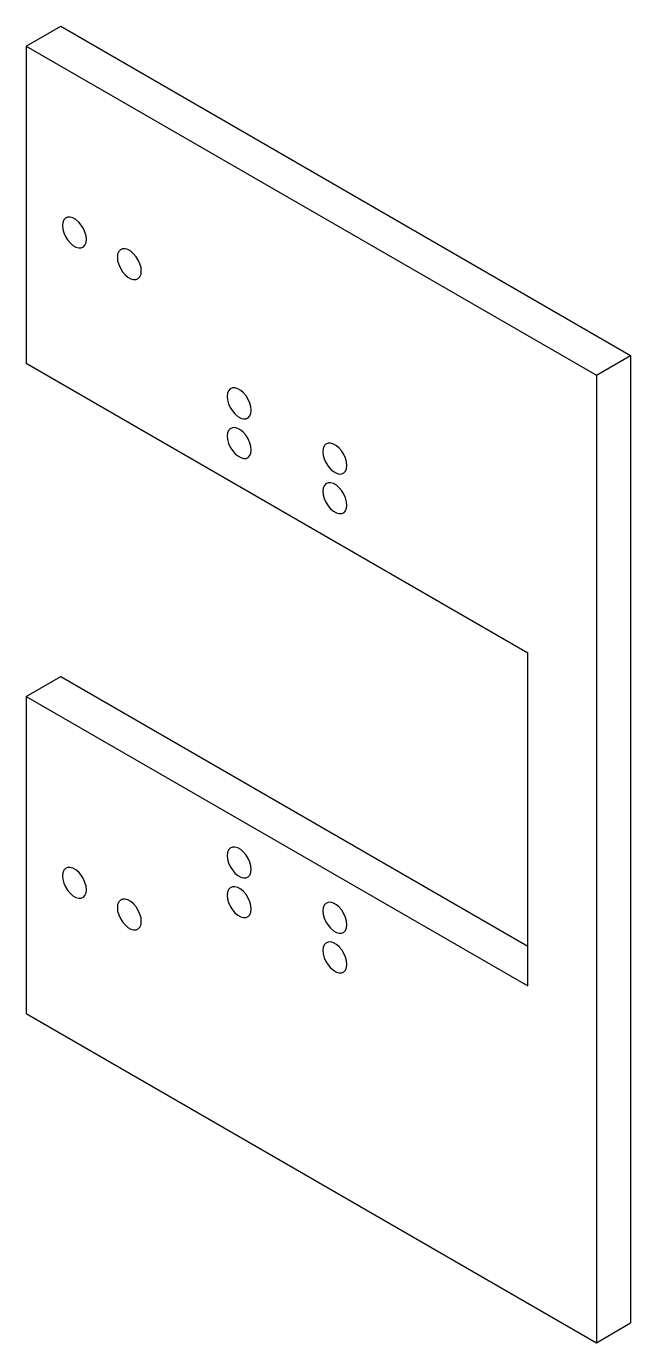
# Paper-space layout '_Isometric' of a CAD drawing. Header units: millimetres. Extents: x -33 to 29, y -69 to 67.
import ezdxf

# ---------------------------------------------------------------- set-up
doc = ezdxf.new("R2010")
doc.units = ezdxf.units.MM

psp = doc.layouts.new('_Isometric')

# ---------------------------------------------------------------- linework, layer by layer
at = {"color": 7, "linetype": 'Continuous', "lineweight": 25}
for p, q in [((-32.88, 64.71), (-29.34, 66.75)), ((-29.34, 66.75), (29.34, 32.87)), ((-32.88, 64.71), (-32.88, 32.05)), ((-32.88, 64.71), (25.81, 30.83)), ((25.81, 30.83), (29.34, 32.87)), ((29.34, 32.87), (29.34, -66.75)), ((-32.88, 32.05), (18.74, 2.25)), ((25.81, 30.83), (25.81, -68.79)), ((18.74, -32.05), (18.74, 2.25)), ((-32.88, -2.25), (-29.34, -0.21)), ((-29.34, -0.21), (18.74, -27.96)), ((-32.88, -2.25), (-32.88, -34.91)), ((-32.88, -2.25), (18.74, -32.05)), ((-32.88, -34.91), (25.81, -68.79)), ((25.81, -68.79), (29.34, -66.75))]:
    psp.add_line(p, q, dxfattribs=at)
at = {"color": 7, "linetype": 'Continuous', "lineweight": 25, "flags": 128}
for points in [[(-26.69, 44.81), (-26.73, 45.17), (-26.84, 45.55), (-27, 45.93), (-27.23, 46.29), (-27.49, 46.6), (-27.78, 46.85), (-28.08, 47.02), (-28.37, 47.11), (-28.63, 47.1), (-28.86, 47), (-29.03, 46.82), (-29.13, 46.56), (-29.17, 46.23), (-29.13, 45.87), (-29.03, 45.49), (-28.86, 45.11), (-28.63, 44.75), (-28.37, 44.44), (-28.08, 44.19), (-27.78, 44.02), (-27.49, 43.93), (-27.23, 43.94), (-27, 44.04), (-26.84, 44.22), (-26.73, 44.48), (-26.69, 44.81)], [(-21.04, 41.54), (-21.07, 41.9), (-21.18, 42.29), (-21.35, 42.67), (-21.57, 43.02), (-21.84, 43.34), (-22.12, 43.59), (-22.42, 43.76), (-22.71, 43.84), (-22.98, 43.84), (-23.2, 43.74), (-23.37, 43.55), (-23.48, 43.29), (-23.51, 42.97), (-23.48, 42.61), (-23.37, 42.22), (-23.2, 41.84), (-22.98, 41.48), (-22.71, 41.17), (-22.42, 40.92), (-22.12, 40.75), (-21.84, 40.67), (-21.57, 40.67), (-21.35, 40.77), (-21.18, 40.96), (-21.07, 41.22), (-21.04, 41.54)], [(-9.72, 27.21), (-9.76, 27.57), (-9.86, 27.96), (-10.03, 28.34), (-10.26, 28.7), (-10.52, 29.01), (-10.81, 29.26), (-11.11, 29.43), (-11.4, 29.51), (-11.66, 29.51), (-11.89, 29.41), (-12.06, 29.22), (-12.16, 28.96), (-12.2, 28.64), (-12.16, 28.28), (-12.06, 27.89), (-11.89, 27.51), (-11.66, 27.16), (-11.4, 26.84), (-11.11, 26.59), (-10.81, 26.42), (-10.52, 26.34), (-10.26, 26.34), (-10.03, 26.44), (-9.86, 26.63), (-9.76, 26.89), (-9.72, 27.21)], [(-9.72, 23.13), (-9.76, 23.49), (-9.86, 23.87), (-10.03, 24.26), (-10.26, 24.61), (-10.52, 24.93), (-10.81, 25.18), (-11.11, 25.35), (-11.4, 25.43), (-11.66, 25.42), (-11.89, 25.32), (-12.06, 25.14), (-12.16, 24.88), (-12.2, 24.56), (-12.16, 24.19), (-12.06, 23.81), (-11.89, 23.43), (-11.66, 23.07), (-11.4, 22.76), (-11.11, 22.51), (-10.81, 22.34), (-10.52, 22.25), (-10.26, 22.26), (-10.03, 22.36), (-9.86, 22.55), (-9.76, 22.81), (-9.72, 23.13)], [(0.13, 21.52), (0.09, 21.89), (-0.01, 22.27), (-0.18, 22.65), (-0.41, 23.01), (-0.67, 23.32), (-0.96, 23.57), (-1.26, 23.74), (-1.55, 23.83), (-1.81, 23.82), (-2.04, 23.72), (-2.21, 23.54), (-2.31, 23.27), (-2.35, 22.95), (-2.31, 22.59), (-2.21, 22.21), (-2.04, 21.83), (-1.81, 21.47), (-1.55, 21.16), (-1.26, 20.91), (-0.96, 20.73), (-0.67, 20.65), (-0.41, 20.66), (-0.18, 20.76), (-0.01, 20.94), (0.09, 21.2), (0.13, 21.52)], [(0.13, 17.44), (0.09, 17.8), (-0.01, 18.19), (-0.18, 18.57), (-0.41, 18.93), (-0.67, 19.24), (-0.96, 19.49), (-1.26, 19.66), (-1.55, 19.75), (-1.81, 19.74), (-2.04, 19.64), (-2.21, 19.45), (-2.31, 19.19), (-2.35, 18.87), (-2.31, 18.51), (-2.21, 18.12), (-2.04, 17.74), (-1.81, 17.39), (-1.55, 17.07), (-1.26, 16.82), (-0.96, 16.65), (-0.67, 16.57), (-0.41, 16.57), (-0.18, 16.67), (-0.01, 16.86), (0.09, 17.12), (0.13, 17.44)], [(-9.72, -20.07), (-9.76, -19.7), (-9.86, -19.32), (-10.03, -18.94), (-10.26, -18.58), (-10.52, -18.27), (-10.81, -18.02), (-11.11, -17.85), (-11.4, -17.76), (-11.66, -17.77), (-11.89, -17.87), (-12.06, -18.06), (-12.16, -18.32), (-12.2, -18.64), (-12.16, -19), (-12.06, -19.38), (-11.89, -19.77), (-11.66, -20.12), (-11.4, -20.44), (-11.11, -20.68), (-10.81, -20.86), (-10.52, -20.94), (-10.26, -20.93), (-10.03, -20.83), (-9.86, -20.65), (-9.76, -20.39), (-9.72, -20.07)], [(-26.69, -22.15), (-26.73, -21.79), (-26.84, -21.4), (-27, -21.02), (-27.23, -20.67), (-27.49, -20.35), (-27.78, -20.1), (-28.08, -19.93), (-28.37, -19.85), (-28.63, -19.85), (-28.86, -19.95), (-29.03, -20.14), (-29.13, -20.4), (-29.17, -20.72), (-29.13, -21.08), (-29.03, -21.47), (-28.86, -21.85), (-28.63, -22.21), (-28.37, -22.52), (-28.08, -22.77), (-27.78, -22.94), (-27.49, -23.03), (-27.23, -23.02), (-27, -22.92), (-26.84, -22.73), (-26.73, -22.47), (-26.69, -22.15)], [(-9.72, -24.15), (-9.76, -23.79), (-9.86, -23.4), (-10.03, -23.02), (-10.26, -22.66), (-10.52, -22.35), (-10.81, -22.1), (-11.11, -21.93), (-11.4, -21.85), (-11.66, -21.85), (-11.89, -21.95), (-12.06, -22.14), (-12.16, -22.4), (-12.2, -22.72), (-12.16, -23.08), (-12.06, -23.47), (-11.89, -23.85), (-11.66, -24.21), (-11.4, -24.52), (-11.11, -24.77), (-10.81, -24.94), (-10.52, -25.02), (-10.26, -25.02), (-10.03, -24.92), (-9.86, -24.73), (-9.76, -24.47), (-9.72, -24.15)], [(-21.04, -25.42), (-21.07, -25.05), (-21.18, -24.67), (-21.35, -24.29), (-21.57, -23.93), (-21.84, -23.62), (-22.12, -23.37), (-22.42, -23.2), (-22.71, -23.11), (-22.98, -23.12), (-23.2, -23.22), (-23.37, -23.41), (-23.48, -23.67), (-23.51, -23.99), (-23.48, -24.35), (-23.37, -24.73), (-23.2, -25.11), (-22.98, -25.47), (-22.71, -25.78), (-22.42, -26.03), (-22.12, -26.21), (-21.84, -26.29), (-21.57, -26.28), (-21.35, -26.18), (-21.18, -26), (-21.07, -25.74), (-21.04, -25.42)], [(0.13, -25.75), (0.09, -25.39), (-0.01, -25.01), (-0.18, -24.63), (-0.41, -24.27), (-0.67, -23.96), (-0.96, -23.71), (-1.26, -23.53), (-1.55, -23.45), (-1.81, -23.46), (-2.04, -23.56), (-2.21, -23.74), (-2.31, -24), (-2.35, -24.32), (-2.31, -24.69), (-2.21, -25.07), (-2.04, -25.45), (-1.81, -25.81), (-1.55, -26.12), (-1.26, -26.37), (-0.96, -26.54), (-0.67, -26.63), (-0.41, -26.62), (-0.18, -26.52), (-0.01, -26.34), (0.09, -26.07), (0.13, -25.75)], [(0.13, -29.84), (0.09, -29.47), (-0.01, -29.09), (-0.18, -28.71), (-0.41, -28.35), (-0.67, -28.04), (-0.96, -27.79), (-1.26, -27.62), (-1.55, -27.53), (-1.81, -27.54), (-2.04, -27.64), (-2.21, -27.82), (-2.31, -28.09), (-2.35, -28.41), (-2.31, -28.77), (-2.21, -29.15), (-2.04, -29.53), (-1.81, -29.89), (-1.55, -30.2), (-1.26, -30.45), (-0.96, -30.63), (-0.67, -30.71), (-0.41, -30.7), (-0.18, -30.6), (-0.01, -30.42), (0.09, -30.16), (0.13, -29.84)]]:
    psp.add_lwpolyline(points, dxfattribs=at)

doc.saveas('drawing.dxf')
